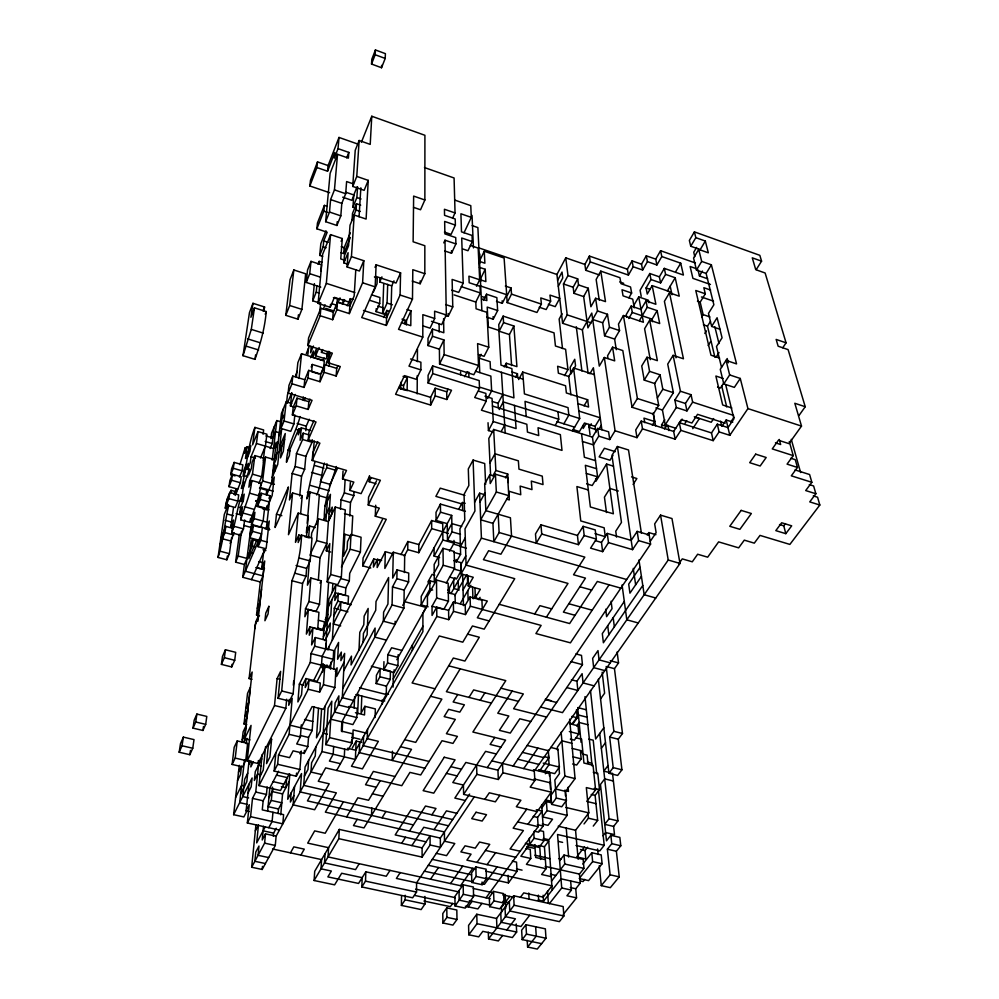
<?xml version="1.0" encoding="UTF-8"?>
<svg xmlns="http://www.w3.org/2000/svg" width="999" height="999" viewBox="0 0 999 999"><rect width="100%" height="100%" fill="white"/><g stroke="black" fill="none" stroke-linecap="round" stroke-linejoin="round"><path stroke-width="1.5" d="M412.212 281.106L420.192 283.741L424.825 273.689L424.837 245.729L413.124 241.77L413.636 196.091L424.862 199.987L420.529 209.753L413.549 207.342M424.862 199.987L424.912 135.29L371.778 116.246L361.388 142.233M401.523 896.278L401.398 905.419L421.141 909.577L424.962 904.033L424.962 896.428M428.109 606.793L421.166 604.932L421.203 596.391L429.832 580.769L435.389 582.292M435.214 395.904L446.84 399.513L446.715 391.808L435.152 388.224L435.214 395.904L430.656 405.07L395.604 394.293L404.483 375.636L416.321 379.32L420.879 369.88L408.991 366.146L422.802 337.1L422.852 314.66L434.677 318.494L430.057 328.172L422.702 325.811M422.09 857.092L422.102 847.864L430.07 835.763L430.094 845.004L422.09 857.092L338.836 838.673L314.111 880.506L334.615 884.852L341.67 873.263L362.175 877.659L361.838 886.962L412.662 897.789L416.533 892.07L416.583 882.791L474.263 796.852M420.192 283.741L420.204 280.881M420.879 369.88L420.904 362.237L410.564 358.978M418.818 544.567L407.854 541.495L407.754 549.637L418.781 552.709L418.818 544.567L431.655 520.516L442.694 523.663L442.894 540.009L434.115 556.081L439.635 557.617M417.157 393.868L417.282 375.624M417.382 361.638L417.457 349.213M412.362 650.424L412.412 644.967M422.802 337.1L398.539 329.333L412.475 299.063L412.812 269.693L424.825 273.689M407.005 309.528L410.976 310.814L410.789 325.662L401.398 322.64M325.824 744.642L329.633 737.624L331.83 701.173L328.084 708.216L325.824 744.642L348.164 749.962L352.073 742.994L352.497 733.728L341.371 731.043L341.845 721.89L403.921 608.116L404.183 590.109L408.616 581.905L408.728 573.076L397.053 569.867L392.694 578.109L393.294 552.235L404.695 555.407L404.445 572.552M401.398 905.419L405.144 899.837L405.194 895.254M407.13 390.771L407.317 377.684L403.047 376.361M406.393 325.012L406.468 320.579L410.976 310.814M403.484 389.473L403.559 385.552L407.317 377.684M383.953 661.65L383.728 669.929L394.093 672.564L397.964 665.684L398.164 654.682M393.057 687.137L393.369 672.227M392.47 751.223L392.282 760.464L453.334 658.041L464.91 661.051L479.308 637.237L467.582 634.128M394.093 672.564L394.143 669.805M395.154 621.278L395.092 624.3L383.354 621.203L383.616 612.137L387.937 604.058L388.611 577.534L376.011 601.51L375.724 610.252L363.424 633.516L363.062 642.382M469.642 794.08L440.322 838.074L325.349 812.137L336.338 792.856L303.708 785.364L305.07 767.007L392.083 604.944L392.495 586.95L396.878 578.696L397.053 569.867M400.661 388.973L400.786 382.317M382.367 704.02L382.455 701.198L386.238 694.505L386.451 686.151L390.247 679.382L390.434 671.116L371.341 666.246M376.123 264.797L375.149 286.888L361.725 317.557L386.326 325.424L400.087 295.03L400.587 272.877L376.123 264.797L375.012 267.357M383.728 669.929L387.562 663.011L387.762 654.745L391.608 647.777L401.998 650.461M376.161 683.553L379.932 676.773L380.169 668.506L376.423 675.287L376.161 683.553L386.451 686.151M393.981 280.844L391.733 285.864L391.084 307.879L386.576 317.882L363.499 310.464M393.718 554.008L385.339 551.685L384.865 568.443L393.294 552.235M371.528 815.421L371.778 807.766M375.075 717.544L375.349 708.903L364.86 706.318L361.114 713.061L361.813 696.066M361.838 886.962L365.509 881.143L365.834 871.827L386.251 876.235L390.01 870.391M381.581 560.439L377.447 559.29L377.16 567.544L385.339 551.685M386.326 325.424L386.825 310.427L389.51 311.288M386.638 314.185L382.654 312.912L387.063 303.059L387.687 284.353M382.654 312.912L383.703 284.265M367.545 729.395L367.207 738.661L378.346 741.345L362.437 768.855L351.473 766.283L436.813 616.458L436.738 607.18L448.588 610.377L448.738 619.655L436.813 616.458M380.557 560.826L373.738 558.953L373.439 567.107L377.447 559.29M370.729 568.044L362.724 565.846L386.263 519.318L375.287 516.208L375.686 505.232M385.951 314.797L376.111 311.626L379.707 303.521L379.945 297.527L371.491 294.78M363.574 736.413L363.211 745.666L429.12 761.463M364.86 706.318L364.523 714.959L355.444 712.724M359.64 743.343L359.265 752.609L424.9 768.231M391.733 285.864L379.72 281.93L379.895 277.635M376.111 311.626L376.236 308.629M375.287 516.208L379.308 508.154L368.244 504.994L368.569 497.152L376.573 480.769M376.011 483.691L369.218 481.718L369.48 475.649M359.016 649.987L359.79 632.367L363.786 624.775L364.148 616.121L368.156 608.441L367.132 634.702L351.061 664.972L351.486 656.106L343.731 670.804M362.724 565.846L363.074 557.954L382.492 519.38M385.202 58.441L385.402 53.659L375.424 49.95L371.815 59.241L371.528 64.048L381.531 67.732L385.202 58.441L375.162 54.733L375.424 49.95M330.744 719.193L352.909 724.575L356.818 717.532L357.205 708.478L348.926 706.443M361.588 742.394L356.144 741.083L355.344 759.477L322.053 751.598L276.111 836.188L275.287 845.466L262.175 869.467L251.661 867.244L255.919 824.962M357.642 714.048L358.491 694.392M328.371 606.643L335.264 592.782L345.379 595.479L345.804 587.887L349.313 580.881L349.712 573.364L360.389 552.01L361.064 537.25L351.011 534.44L347.502 541.645L347.09 548.988L343.581 556.131L344.855 534.29L350.487 535.864M354.121 708.029L354.645 696.59M381.531 67.732L381.643 65.322M338.836 838.673L339.31 829.407L422.102 847.864M344.68 749.15L344.293 756.855L336.663 770.454M351.71 535.526L352.747 515.959L344.493 513.623M349.762 516.046L350.499 502.534L353.833 495.591L354.046 491.608M342.133 731.792L342.682 721.428M341.408 567.107L350.224 549.213L351.011 534.44M368.244 504.994L380.369 480.269L369.131 477.01L361.101 493.643L349.9 490.422L350.337 482.592M355.794 269.718L354.17 295.929L349.837 306.069L337.475 302.098L336.9 309.615L349.338 313.599L362.6 282.779L363.811 260.714L351.436 256.631L354.208 215.022L366.109 219.056L368.244 180.382L356.768 176.411L359.153 140.484L370.217 144.393L371.778 116.246M340.709 625.911L333.329 623.988L340.472 609.852L340.934 601.922L351.298 604.682M333.641 746.515L333.191 754.233L329.408 761.088L340.459 763.686M325.062 853.67L324.513 862.899L355.557 869.605L359.215 863.698M301.061 727.859L312.113 706.605L323.351 709.352L334.877 687.549L335.926 669.517L324.675 666.67L317.133 681.343L305.919 678.546L302.247 685.801L301.536 694.767L297.889 701.947L299.338 684.128L310.302 662.362L310.964 653.596L314.673 646.191L315.309 637.537L326.411 640.396L325.836 649.05L322.09 656.43L321.491 665.184L314.061 679.707M326.311 550.836L329.795 543.568L327.173 581.893L337.699 584.727L341.333 577.397L345.279 509.902L335.227 507.055L328.371 521.59L326.311 550.836L330.681 552.035M321.129 664.422L329.408 666.508L333.167 659.24L333.691 650.586L325.437 648.476M333.741 669.205L334.927 649.525L338.586 642.419L337.612 659.253L341.346 652.072L340.871 660.639L344.655 653.396L342.282 697.689L353.534 700.474M337.824 601.186L338.299 593.431L348.501 596.153L348.089 603.908L337.824 601.186L334.303 608.216L332.33 640.097M340.459 509.278L341.046 499.837L344.33 492.882L345.13 479.645M330.519 669.168L330.956 662.15M345.804 587.887L335.739 585.177L334.79 600.461L338.299 593.431M349.9 490.422L353.846 482.117L342.557 478.858L343.044 471.041M359.066 216.783L360.851 187.824M322.053 751.598L324.962 706.33M328.584 649.8L328.758 647.077M331.805 599.737L330.806 615.184L323.913 628.945M332.292 592.145L332.779 584.615M314.111 880.506L314.71 871.303L339.31 829.407M321.603 708.865L320.13 731.031L316.483 737.861L318.494 708.453M324.325 667.694L324.513 664.934M325.599 648.588L325.949 643.219M326.124 640.546L328.883 599.038L335.739 585.177M289.36 773.688L280.469 790.521L259.016 785.626L308.266 689.26L319.655 692.082L323.476 684.715L324.675 666.67M327.173 581.893L330.769 574.55L335.227 507.055M349.338 313.599L350.312 298.639L353.034 299.513M356.481 203.734L352.522 213.386L352.098 219.668L356.069 209.99L356.481 203.734L360.689 205.17M355.719 208.117L352.947 207.168L356.88 197.54L357.58 186.9M352.947 207.168L353.783 194.955L357.118 186.751M322.565 672.19L323.139 663.636M317.907 628.121L322.39 629.295L325.924 622.227L328.559 583.016M324.425 520.392C323.326 501.123 331.031 484.115 336.401 466.521M363.811 260.714L359.428 271.016L347.115 266.97L348.102 252.697L343.868 262.887L347.902 264.211M368.244 180.382L364.148 190.347L352.722 186.426L355.232 150.312L359.153 140.484M315.859 746.902L315.234 756.043L311.588 762.799L310.939 772.052L321.953 774.612M319.655 692.082L320.267 683.016L308.953 680.182L305.232 687.512L305.919 678.546M323.201 639.435L324.338 622.727M299.887 753.783L301.298 751.086L299.887 769.48L296.303 776.198L274.151 771.078L277.635 764.31L278.484 755.057L289.56 757.654L293.119 750.836L304.208 753.446L307.842 746.59L308.516 737.437L312.175 730.519L313.873 706.618M340.097 303.072L342.769 303.933L343.169 299.538M343.868 262.887L344.38 255.856L348.589 245.692L350.025 225.2L354.208 215.022M317.757 628.608L318.943 612.325L308.341 609.54L304.857 616.733L305.507 608.716L308.978 601.535L310.851 578.021L321.216 580.806L319.518 604.32L316.009 611.475L305.507 608.716M336.7 368.356L324.725 364.647L324.088 372.315L336.151 376.011L336.7 368.356L337.874 365.646M308.629 760.364L307.979 769.505L304.395 776.136M325.949 520.491L327.822 494.617M318.331 580.269L320.017 557.729L326.835 543.406L316.658 540.596L318.356 518.781L328.371 521.59M329.732 484.265L320.379 481.58L326.723 467.669L327.01 463.798M340.796 252.622L343.731 253.584L344.168 247.702L350.274 232.879M316.72 494.992C321.378 484.902 321.241 473.551 324.425 463.074M335.701 308.192L336.9 305.332L337.387 298.951L333.429 297.677M349.225 302.148L334.39 297.365L330.244 307.28L318.094 303.396L322.64 254.295L330.569 234.628L342.295 238.536L340.746 258.941L344.705 260.24M357.642 144.006L338.998 137.437L338.024 148.639L348.826 152.41L348.389 158.117L337.537 154.321L330.12 173.314L325.649 221.691L336.925 225.474L340.821 215.859L341.808 203.384L345.691 193.719L346.616 181.568L353.521 183.953M308.266 689.26L308.953 680.182M323.838 630.744L312.912 627.909L311.626 644.929L315.309 637.537M304.208 753.446L304.433 750.399M320.766 629.67L309.94 626.86L309.29 635.227L312.912 627.909M308.341 609.54L306.381 634.115L309.94 626.86M336.151 376.011L340.297 366.533L328.184 362.787L328.796 355.144L329.97 352.397M294.568 786.55L293.119 804.869L314.648 809.727L329.195 783.79L318.269 781.268L325.662 767.881L401.785 785.676L409.94 772.389L420.716 774.949L442.02 740.734L452.972 743.406L457.405 736.388L446.403 733.691L455.307 719.392L444.168 716.62L448.638 709.327L459.815 712.137L464.385 704.807L453.146 701.972L457.717 694.542M296.303 776.198L296.541 773.114M333.229 312.163L320.866 308.216L320.192 315.759L332.63 319.705L333.229 312.163L337.475 302.098M329.158 366.283L329.495 362.1M307.842 746.59L296.715 743.955L300.349 737.012L301.298 724.837M317.008 524.537L319.343 494.717L309.865 492.02L306.743 498.926C309.166 486.413 311.938 473.988 314.985 461.638M291.134 792.944L290.397 802.047L293.843 795.654M286.663 699.2L285.851 708.279L258.092 763.511L247.128 760.976L274.513 705.519L277.11 678.608L280.632 671.365L278.084 698.276L289.473 701.061L293.132 693.781L302.535 583.541L306.006 576.211L306.656 568.381L310.152 560.976L312.013 538.011L301.561 535.127L298.152 542.532L298.838 535.039L301.798 535.851M326.223 365.184L326.448 362.412L330.145 353.796M329.695 356.406L326.998 355.569L327.335 351.511M289.835 774.05L287.737 799.275L301.536 773.576L300.15 791.932L448.501 825.786M321.516 373.064L323.701 367.969L324.3 360.776L301.561 353.733L297.852 362.699L296.341 377.185M309.54 559.428L307.43 585.189L310.851 578.021M311.338 537.45L311.688 533.116L318.356 518.781M330.244 307.28L330.482 304.37M336.925 225.474L337.237 221.703M286.626 778.883L285.876 787.674L281.393 786.65M308.641 537.337L309.59 525.986L315.197 527.547M280.756 814.809L282.567 793.918L289.223 781.38M342.557 478.858L346.503 470.429L312.188 460.464L312.862 452.672L317.769 441.583M326.735 354.008L321.466 352.372L321.703 349.737M278.484 755.057L289.123 734.34L292.207 698.301L288.699 705.282L289.211 699.45M293.331 685.214L293.706 680.881M306.843 527.397L306.356 532.991L309.59 525.986M307.192 523.226L309.865 492.02M312.637 459.677L313.174 453.384M313.286 452.147L314.235 440.996M306.556 536.313L308.291 515.971L298.189 513.136L288.474 534.702L292.582 492.957L302.26 495.691L300.637 513.486M320.691 374.063L308.716 370.379L307.979 378.059L320.042 381.73L320.691 374.063L324.725 364.647M278.109 813.461L278.509 808.978L281.805 802.796L271.316 800.436L268.069 806.63L278.509 808.978M299.737 495.966L301.573 476.186L304.67 469.218L305.831 456.356L312.038 442.27L312.262 439.735M318.094 303.396L326.336 283.366L330.569 234.628M325.649 221.691L329.495 212.038L330.607 199.575L334.453 189.872L337.537 154.321M273.339 836.175L273.614 833.129L276.248 828.246M278.084 698.276L281.693 690.971L291.92 580.719C297.777 566.221 300.949 551.011 301.561 535.127M272.952 812.274L272.115 821.465L268.781 827.696M327.722 354.907L325.961 359.003L315.634 355.794L316.221 349.325L312.799 357.455L323.039 360.627L324.188 357.929M312.188 460.464L319.892 443.156L308.254 439.735L308.966 431.955L313.911 420.604M319.73 312.712L320.642 302.622M271.316 800.436L272.552 787.15M274.151 771.078L275.849 752.684M298.189 513.136L295.479 542.37L298.838 535.039M305.794 430.694L306.218 426.148L309.215 419.243M312.799 357.455L313.399 351.036L310.589 357.742M308.841 401.71L297.015 398.151L296.228 405.869L308.129 409.44L308.841 401.71L309.952 399.101M323.701 367.969L312.287 364.448L311.613 371.728L318.793 373.926M320.941 270.941L321.516 264.797L311.001 261.363L307.53 270.067L306.243 282.43L320.779 287.125M322.652 256.368L319.717 255.407L323.177 246.79L323.726 240.909L327.197 232.243L316.883 228.796L317.457 223.002L324.388 205.394L327.347 206.406M319.305 302.909L312.699 300.799L316.233 292.145L316.833 285.851M318.868 264.373L319.156 261.363L322.103 262.325M319.717 255.407L320.829 243.681L325.986 230.769M316.883 228.796L323.838 211.151L324.388 205.394M311.226 346.428L310.627 352.722L313.424 346.029M292.582 492.957L289.473 499.975L292.12 473.476L295.18 466.483L296.441 453.621L302.585 439.485L303.184 433.166L308.554 434.752M262.175 869.467L262.462 866.395M251.661 867.244L264.61 843.144L265.484 833.865L276.111 836.188M267.645 811.126L269.73 788.96M310.602 430.544L301.311 427.797L300.112 440.259L303.184 433.166M279.445 830.044L247.34 822.976L250.587 816.695L282.817 823.838L283.591 814.647L262.275 809.889L263.162 800.786L266.446 794.467L267.17 786.962M263.536 826.285L262.225 839.984L265.484 833.865M328.097 165.572L317.507 161.9L316.908 167.532L327.56 171.216L328.097 165.572L338.998 137.437M301.536 429.433L298.901 428.658L298.289 434.815L301.311 427.797M328.184 362.787L332.33 353.159L307.842 345.529L308.579 337.924L320.866 308.216M304.77 379.732L292.794 376.086L291.97 383.766L304.021 387.425L304.77 379.732L308.716 370.379M303.059 399.95L303.346 396.965M312.699 300.799L314.373 283.616M307.904 354.37L308.516 348.127M265.572 746.565L263.224 770.142L259.927 776.61M259.016 785.626L262.163 754.507M298.901 428.658L290.01 449.338L289.373 455.519L286.451 462.312C286.888 445.979 296.154 431.943 300.087 416.521M258.092 763.511L258.404 760.501M250.587 816.695L252.497 798.388L255.744 792.045L258.941 760.938M283.104 409.228L280.944 428.434L290.759 431.331L293.918 423.913L294.842 414.885M299.026 378.521L301.561 353.733M306.243 282.43L309.74 273.689L311.001 261.363M308.254 439.735L316.021 421.99L292.395 414.96L293.207 407.217L297.015 398.151M247.34 822.976L249.275 804.682L246.091 810.913L249.113 811.588M301.898 309.378L305.669 273.813L293.843 269.967L290.047 279.683L285.801 315.334L297.952 319.18L301.898 309.378L289.698 305.507L293.843 269.967M297.952 319.18L298.426 314.785M246.091 810.913L248.963 784.227M251.436 761.226L250.824 766.907L253.321 761.9M294.643 407.192L290.397 405.919L291.758 393.107M247.128 760.976L251.049 725.399L244.63 738.648L249.937 739.909M281.818 445.991L280.507 457.892L283.316 451.286L285.239 433.529L279.695 446.653M249.113 760.389L246.79 781.73L240.659 793.968M276.486 514.185L275.05 527.497C281.318 514.473 286.214 501.061 288.424 486.95L276.486 514.185L281.83 515.671M244.443 760.114L239.685 802.659L247.028 804.307M246.278 743.693L246.878 738.311M282.892 418.019L283.204 415.222M245.729 760.526L247.627 743.356L237.238 740.921L234.178 747.289L232.13 764.447L242.595 766.857L245.729 760.526L235.215 758.091L232.13 764.447M329.62 192.72L309.852 185.976L310.477 180.295L317.507 161.9M280.944 428.434L284.066 420.991L286.189 401.81L291.733 403.471M257.879 621.253L258.491 615.771L255.744 621.815L254.957 628.671M261.526 588.973L259.265 608.978L256.531 615.009L259.515 615.784M256.531 615.009L260.314 581.955L263.012 575.923L263.736 569.492L256.431 567.544M244.63 738.648L252.173 672.027L249.101 678.583L251.998 679.295M274.937 470.966L275.612 464.972L272.864 471.428M249.101 678.583L255.282 624.675L258.266 618.119L264.735 560.988L261.838 567.519L264.523 568.244M261.838 567.519L263.399 553.908L266.283 547.39L269.268 520.954L266.446 527.46L269.043 528.184M266.446 527.46L270.08 495.754L261.151 493.244L258.416 499.687L257.642 505.919L266.596 508.416L272.153 495.504L274.25 477.01L266.571 494.992M271.491 483.479L276.224 442.207L273.551 448.576L256.456 443.481L257.992 431.605L266.895 434.203L265.434 446.091L260.489 458.029M246.89 810.976L243.843 816.932L233.629 814.684L239.298 765.321M241.92 742.382L243.132 731.805L246.041 725.774L244.231 741.695L245.417 739.26M244.031 723.963L247.54 693.368L250.387 687.324L246.928 717.931L244.031 723.963L246.79 724.625M266.596 508.416L266.883 505.931M272.203 460.127L276.798 420.579L280.969 421.803M235.215 758.091L237.238 740.921M265.597 548.713L258.067 546.678L260.839 540.322L262.35 527.447M264.573 508.566L263.099 521.091L260.364 527.435M266.209 494.755L266.733 490.197L259.44 488.136M270.13 448.551L272.228 443.544L274.188 426.86M258.067 546.678L258.841 540.197L249.825 537.737L250.637 531.331L253.359 524.962L269.83 529.507M270.941 438.623L271.603 433.116L276.798 420.579M257.642 505.919L260.389 499.463L261.151 493.244M260.464 486.113L262.637 480.969L265.547 457.067L274.226 459.577L276.948 453.134M260.314 581.955L242.732 577.297L244.368 564.485L252.272 546.166L253.047 539.86L257.43 541.058M263.224 460.564L265.01 446.091M242.395 514.148L239.772 513.424L242.507 506.855L240.771 519.817L250.062 522.377C253.783 509.315 260.227 496.978 260.901 483.104L251.648 480.482L248.863 487.2L249.7 480.881L252.472 474.175L254.882 455.581L263.948 458.204L261.676 476.785L258.866 483.479M251.186 539.747L248.826 558.691L256.88 540.084M252.722 527.397L253.097 524.35M249.825 537.737L252.56 531.368L253.359 524.962M251.436 524.975L254.146 518.618L254.932 512.325L252.223 518.681L251.436 524.975L258.878 527.022M231.693 666.945L234.715 660.277L235.702 652.335L225.424 649.762L222.465 656.443L221.403 664.385L231.693 666.945L232.03 664.298M250.062 522.377L250.549 518.469M252.447 523.738L250.886 527.385L245.367 571.228L263.012 575.923M263.099 434.278L263.636 429.957L254.92 427.397C247.153 446.903 246.89 468.406 241.358 488.511L244.031 482.03L241.496 500.686L244.206 494.13L243.356 500.462L240.647 507.017L239.772 513.424M240.771 519.817C244.493 506.73 250.836 494.343 251.648 480.482M233.853 527.21L230.869 526.386L233.491 520.042L231.718 532.804L240.784 535.277L243.481 528.883L244.655 519.942M244.368 564.485L235.614 562.137L239.348 534.14M221.403 664.385L224.375 657.704L225.424 649.762M256.456 443.481L251.024 456.78L250.225 462.812L247.527 469.393L250.499 470.242M254.92 427.397L252.597 444.867L257.992 431.605M235.614 562.137L238.199 556.056L241.496 531.131M247.527 469.393L248.339 463.349L243.032 476.336L243.843 470.329L246.478 463.873M231.718 532.804C236.676 520.392 236.863 506.68 242.345 494.405M249.937 447.677L247.053 446.853L245.467 458.491L250.724 445.542L249.937 451.423L247.29 457.929M252.959 303.309L249.463 312.612L242.994 355.694L254.982 359.353C260.414 343.868 264.822 328.109 266.246 311.576L254.458 307.854L250.886 317.282L252.959 303.309L264.56 306.98L263.986 311.151M205.694 724.362L206.793 716.42L196.903 714.073L194.181 720.204L193.019 728.134L202.934 730.469L205.694 724.362L195.742 722.002L193.019 728.134M228.309 504.582L224.338 514.348L218.019 557.43L226.835 559.79L229.395 553.696L231.656 537.387M232.854 528.758L233.279 525.711M237.874 501.111L238.724 494.942L229.807 492.445L227.21 498.851L226.311 505.032L235.24 507.504L237.874 501.111L228.908 498.613L229.807 492.445M235.215 495.454L240.397 482.754L241.234 476.748L232.442 474.25L229.87 480.644L228.996 486.65L237.799 489.135M239.46 477.147L242.058 470.791L242.869 464.885L234.153 462.4L231.606 468.768L230.744 474.675L235.102 475.911M230.12 543.556L234.041 532.504M230.869 526.386L233.491 507.667M202.934 730.469L203.484 726.498M226.835 559.79L227.36 555.993M254.982 359.353L255.594 354.907M195.742 722.002L196.903 714.073M218.019 557.43C223.863 540.609 224.325 522.302 228.871 505.119M192.757 748.251L194.006 739.61L183.354 737.112L180.494 743.606L179.171 752.247L189.847 754.707L192.757 748.251L182.043 745.766L179.171 752.247M228.996 486.65L231.568 480.257L232.442 474.25M230.744 474.675L233.304 468.294L234.153 462.4M219.867 544.842L224.912 532.592L225.811 526.386L233.092 528.384M230.582 493.256L231.006 490.322L236.676 491.908M242.994 355.694L251.298 329.395L254.458 307.854M189.847 754.707L190.472 750.386M182.043 745.766L183.354 737.112M309.852 185.976L316.908 167.532M263.037 310.939L264.56 306.98M265.21 314.26L266.246 311.576M327.56 171.216L334.827 152.497L334.328 158.154L338.024 148.639M371.528 64.048L375.162 54.733M346.678 157.83L348.826 152.41M285.801 315.334L289.698 305.507M318.007 264.223L319.156 261.363M239.872 464.622L245.267 447.49L244.48 453.234L247.053 446.853M352.722 186.426L356.768 176.411M228.034 497.652L226.074 502.509L225.2 508.404L227.185 503.546M228.534 496.441L231.006 490.322M226.311 505.032L228.908 498.613M353.958 195.142L351.86 200.312L342.719 197.203M234.016 494.455L236.064 489.435M341.134 241.346L342.295 238.536M220.779 538.636L225.811 526.386M254.882 455.581L252.135 462.275L251.336 468.419L248.601 475.062L249.413 468.906L243.194 488.186M292.794 376.086L288.961 385.377L288.112 393.082L312.05 400.299L308.129 409.44M343.731 253.584L350.387 237.5M291.97 383.766L287.437 394.955L286.825 400.424L281.456 413.349L276.286 459.028L273.551 465.472M295.617 375.249L297.277 371.241M307.842 345.529L320.192 315.759M323.301 309.116L325.087 304.807M306.268 353.683L309.615 345.492M287.312 403.334L291.696 392.819M263.399 462.2L265.547 457.067M347.115 266.97L351.436 256.631M290.397 405.919L295.204 394.43M278.921 435.789L281.631 429.32L277.71 464.46L272.178 477.422M275.562 447.939L278.271 441.521M315.634 355.794L319.093 347.577M337.949 302.847L340.047 297.889M311.213 367.008L312.287 364.448M292.395 414.96L296.228 405.869M304.021 387.425L307.979 378.059M332.63 319.705L336.9 309.615M279.033 452.535L284.603 439.398M321.466 352.372L322.665 349.563M342.857 303.858L344.655 299.638M304.245 400.624L305.332 398.077M347.265 305.781L350.312 298.639M326.998 355.569L328.846 351.261M268.968 498.326L270.08 495.754M320.042 381.73L324.088 372.315M250.399 546.003L253.047 539.86M242.732 577.297L261.601 533.853L252.56 531.368M373.389 292.095L377.023 283.816L377.272 277.872L374.425 276.935M379.72 281.93L381.93 276.885M251.536 579.632L265.06 548.938M261.788 569.143L262.849 566.733M400.587 272.877L396.029 283.054L375.749 276.386M300.999 498.501L302.26 495.691M383.653 317.47L386.825 310.427M257.292 608.279L260.027 602.247M452.609 218.194L455.044 212.937L454.083 177.984L424.488 167.557M329.495 485.639L337.55 468.219M404.308 323.751L405.532 321.104L402.734 320.204M443.756 242.882L444.992 240.21L455.894 243.906L451.511 253.247L444.73 250.949M455.044 212.937L444.443 209.266L444.555 215.322L455.207 218.993L455.382 225.112L451.073 234.378L444.405 232.093M324.9 506.268L330.444 494.33L328.621 520.429L331.793 513.698L332.242 507.092L329.083 513.811M323.951 519.218L329.545 507.255M310.464 553.771L316.658 540.596M464.023 232.767L471.278 217.37L470.779 205.644L454.645 200.037M245.804 708.516L248.676 702.472M244.93 716.196L247.802 710.164M471.278 217.37L460.914 213.786L461.501 231.855L472.04 235.452L472.302 241.621L467.957 250.724L462.674 248.938M443.593 318.606L443.806 332.742L432.455 329.083L428.009 338.374L428.022 345.579L439.398 349.213L439.572 363.911L473.826 374.725L478.546 365.534L477.597 343.619L488.761 347.215L484.078 356.318L478.521 354.533M428.022 345.579L432.492 336.276L432.455 329.083M444.992 240.21L446.316 314.997L441.67 324.625L431.481 321.328M242.233 739.722L245.142 733.691M472.302 241.621L461.713 238.012L463.199 283.117L458.703 292.407L451.81 290.135M445.379 315.384L448.214 316.308L452.772 306.893L452.122 279.433L463.199 283.117M320.067 583.179L321.216 580.806M369.218 481.718L371.191 477.647M343.706 536.65L344.855 534.29M478.921 262.262L484.253 251.273L504.108 258.029L506.68 294.705L502.297 303.309L496.478 301.386M439.398 349.213L443.918 339.947L432.492 336.276M490.609 475.349L488.811 438.461L493.681 429.458L562 450.399L560.364 434.64L538.049 427.734L538.736 435.564L527.447 432.08L526.823 424.263L481.431 410.214L486.238 401.099L474.712 397.515L479.52 388.274L479.195 380.607L432.667 365.946L428.084 375.324L428.096 382.992L451.511 390.284L446.84 399.513M428.096 382.992L432.717 373.589L432.667 365.946M476.498 286.251L479.67 279.77L478.171 248.102L470.329 245.429M479.42 267.332L485.214 269.28L480.981 277.897L481.131 280.969M238.511 772.19L241.458 766.171L240.522 774.5L237.55 780.519M439.572 363.911L444.143 354.608L443.918 339.947M488.761 347.215L486.925 312.35L476.086 308.791L475.799 302.06L480.307 292.957L479.982 286.326L469.18 282.717L468.931 276.174L479.67 279.77M430.656 405.07L430.619 397.365L435.152 388.224M248.651 764.597L250.499 760.876M235.614 797.414L241.621 785.376L244.53 786.038M247.727 773.114L244.655 779.27L242.745 796.578L248.651 797.901M483.441 300.424L486.525 294.218L496.853 297.64L497.639 310.539L493.219 319.23L486.725 317.095M325.137 619.805L327.859 614.335M233.629 814.684L252.11 777.971L251.174 786.787L248.014 793.031M261.726 758.878L255.282 771.665L254.358 780.481L257.58 774.113L260.602 774.812M323.376 636.788L330.307 623.026L329.795 630.956L324.925 640.609M333.816 616.058L340.934 601.922M446.715 391.808L448.039 389.185M464.71 376.748L467.32 371.616M505.344 286.051L511.051 287.962L506.755 296.416L507.18 302.597L536.962 312.475L541.396 304.108L540.784 297.927L550.624 301.223L546.166 309.54L539.173 307.205M327.347 649.837L373.738 558.953M507.18 302.597L511.513 294.131L511.051 287.962M479.77 372.577L479.133 358.154L481.106 354.295M321.878 667.657L323.289 664.922M564.56 375.636L567.956 369.593L565.609 349.313L555.444 345.991L554.033 332.854L503.146 316.121L498.751 324.675L499.15 331.206L509.428 334.553L511.613 365.547M325.574 667.694L326.998 664.922M499.15 331.206L503.571 322.627L503.146 316.121M269.767 788.074L278.534 771.191M509.428 334.553L513.886 325.999L503.571 322.627M268.906 797.751L273.451 789.035M335.264 671.365L337.113 667.807L336.613 676.46L344.193 662.05M255.332 830.868L258.466 824.887L256.681 842.894L265.06 827.135M400.974 554.595L407.854 541.495M404.283 556.218L407.754 549.637M487.599 398.539L491.645 390.884L490.859 376.099L475.586 371.253M504.295 366.958L506.256 363.236L516.92 366.645L513.886 325.999M588.136 373.489L582.38 329.845L562.599 323.289L556.93 274.475L565.759 257.842L584.877 264.423L585.714 270.292L599.35 274.962M557.617 280.357L562.037 272.053L562.749 277.984L558.304 286.288M465.409 511.313L440.422 504.083L436.014 512.337L436.076 520.454L447.227 523.638L447.49 540.159L461.526 544.13M342.769 688.623L375.112 628.059L374.812 637.125L386.438 640.159M498.314 407.817L498.051 403.284L502.809 394.393M418.781 552.709L431.68 528.633L431.655 520.516M436.076 520.454L440.509 512.187L440.422 504.083M562.599 323.289L567.195 314.872L563.473 283.966L567.981 275.562L565.759 257.842M515.447 377.41L517.445 373.701L512.087 371.99M499.175 409.565L503.284 401.923L558.753 419.255L555.169 425.487M492.694 431.855L488.424 430.544L493.269 421.553L492.045 398.414L484.99 396.203M485.639 484.315L484.702 463.536L473.101 460.064L468.306 468.943L468.843 485.526L464.048 494.343L464.772 520.042L459.927 528.796L460.377 546.49L466.358 548.176M518.656 379.57L522.702 372.065L565.559 385.751L566.371 392.969L587.649 399.737L588.586 407.043L577.909 403.658M584.877 264.423L589.41 256.069L627.372 269.206L628.421 275.075L590.272 261.9L589.41 256.069M628.908 297.789L631.63 293.044L630.556 286.988L620.978 283.704L619.954 277.722L600.774 271.129L605.506 301.623L595.616 298.276L597.477 310.926L587.936 327.897L583.653 296.591L573.938 293.319L573.164 287.25L577.709 278.883L567.981 275.562M402.772 605.382L451.71 515.409L440.509 512.187M562.05 313.773L559.153 319.068L562.499 348.526M585.714 270.292L590.272 261.9M573.938 293.319L578.508 284.927L577.709 278.883M458.703 509.315L462.425 502.497L465.172 503.296M501.211 431.468L504.707 425.075M447.365 531.843L451.86 523.613L461.688 526.423M443.007 548.326L434.165 564.41L434.265 581.368L443.219 565.247L443.007 548.326L454.195 551.46L454.545 568.394L446.253 583.116M447.49 540.159L452.023 531.905L451.71 515.409M489.997 462.812L494.967 453.771L518.369 460.826L518.956 469.143L542.282 476.148L543.019 484.577L531.306 481.081L531.98 489.61L520.142 486.088L520.754 494.73L508.778 491.196L509.328 499.937L506.63 499.15M583.653 296.591L588.261 288.236L578.508 284.927M311.014 794.405L307.442 800.886L413.411 824.924M600.774 271.129L596.153 279.495L599.25 300.125M434.215 572.839L438.636 564.822L438.561 556.406M474.625 502.247L479.62 493.206L484.965 494.78M495.179 476.436L489.785 474.837L484.677 484.065L485.851 510.639L510.427 517.782L511.55 536.088L500.911 554.208L488.611 550.724L483.429 559.665L567.994 583.428L546.378 617.195M449.562 551.198L454.033 543.156L453.971 540.409M421.166 604.932L429.857 589.298L429.832 580.769M492.969 475.674L495.854 470.492L493.681 429.458M443.756 609.415L448.451 601.211L448.164 583.229L436.526 580.032L427.422 596.403L427.435 605.357L422.914 613.411L422.889 631.643L355.744 750.224L347.502 748.263M479.97 501.96L485.064 492.807M498.164 514.21L499.125 532.529L493.843 541.67L492.944 523.351L508.778 495.654L507.679 477.872L495.417 474.213L490.209 483.566L489.785 474.837M595.616 298.276L590.884 306.755L588.261 288.236M396.828 659.702L426.086 607.404L404.782 601.685M351.211 741.558L352.722 738.86L353.122 729.932L366.508 733.166M460.377 546.49L465.284 537.712M582.38 329.845L591.783 313.074L599.3 366.109L604.32 357.48L614.697 360.876L612.574 347.19L622.802 350.562L632.042 407.267L653.284 414.048L654.62 421.516L652.297 425.199M290.459 852.859L293.818 846.865L304.27 849.138L300.874 855.119M453.546 544.13L460.402 546.066L460.601 554.295L456.143 562.225L456.081 559.49M352.31 747.901L356.144 741.083M436.738 607.18L432.067 615.421L432.03 606.256L436.663 598.014L436.526 580.032M495.417 474.213L496.341 491.995L480.681 519.805L492.944 523.351M505.544 477.909L507.729 474.038L495.854 470.492M393.231 678.97L423.002 626.198M627.372 269.206L632.08 260.889L641.508 264.186L642.632 270.03L633.154 266.745L632.08 260.889M465.796 555.856L460.826 564.635L461.051 573.888L473.251 577.272L468.244 585.926L480.332 589.26L475.324 597.789L487.3 601.061L477.335 617.769L489.16 620.953M570.891 394.867L568.768 376.511L573.601 367.969L594.33 374.675M447.939 590.397L455.119 577.734M571.565 372.864L575.549 365.859L574.737 359.278L570.129 367.445L570.904 374.038M628.421 275.075L633.154 266.745M453.871 560.676L460.814 562.612L461.026 571.041L456.506 578.983L449.55 577.06M616.283 349.687L614.61 339.073L604.582 335.751L602.647 322.777L607.467 314.285L597.477 310.926M461.051 573.888L481.418 538.136L479.62 493.206M450.936 593.606L461.888 574.4M641.508 264.186L646.291 255.819L655.719 259.128L656.917 264.96L647.439 261.651L646.291 255.819M454.732 595.591L466.583 574.912M604.582 335.751L609.477 327.222L607.467 314.285M642.632 270.03L647.439 261.651M448.588 610.377L453.359 602.085L465.209 605.294L465.459 614.572L453.534 611.351L453.359 602.085M463.061 589.872L467.582 582.042L467.37 575.012M655.719 259.128L660.576 250.724L695.404 262.987M648.925 302.734L648.438 300.237L638.723 296.915L643.393 322.252L623.413 315.522L618.481 324.076L619.542 330.582L614.61 339.073M589.897 373.801L593.394 367.757L601.885 429.832M343.381 801.797L325.199 833.228L314.673 830.893L307.704 843.119L328.571 847.689L328.047 856.93L463.349 886.325M448.738 619.655L453.534 611.351M649.787 273.514L650.986 279.533L660.601 282.867L659.365 276.835L649.787 273.514L640.097 290.259L641.221 296.316M671.49 292.27L652.185 285.627L655.881 304.283L646.028 300.911L641.033 309.44L631.168 306.094L626.248 314.585L626.685 317.133M563.836 423.801L568.856 415.122L568.019 407.642L524.425 393.906L522.702 372.065M460.289 603.583L470.891 585.289M656.917 264.96L661.8 256.543L660.576 250.724M633.841 305.332L638.723 296.915M652.185 285.627L647.252 294.068L646.078 287.962L650.986 279.533M628.758 318.531L632.292 312.462L631.168 306.094M612.574 347.19L607.579 355.756L607.991 358.491M465.209 605.294L470.079 596.952L481.93 600.187L482.292 609.452M659.365 276.835L664.31 268.381L683.416 275.05L680.719 263.187L661.8 256.543M584.065 405.856L587.649 399.737M473.763 598.663L476.111 594.655M572.477 430.831L579.707 418.519L573.601 367.969M346.628 816.945L357.867 797.801L368.569 800.261L380.257 780.644M465.459 614.572L470.367 606.218L470.079 596.952M660.601 282.867L665.584 274.388L664.31 268.381M639.36 320.654L647.227 307.267L646.028 300.911M694.405 231.88L689.36 240.447L690.746 246.241L700.212 249.613L705.331 241.059L695.828 237.662L694.405 231.88L759.827 255.332L761.575 261.164L756.268 269.53M478.683 599.662L480.044 597.352M675.774 271.541L680.719 263.187M690.746 246.241L695.828 237.662M586.038 423.663L583.204 428.446L582.854 425.549M647.227 307.267L657.142 310.627L659.702 323.551L649.687 320.167L644.592 328.758L650.287 359.64M667.357 290.959L675.199 277.734L665.584 274.388M652.572 321.728L652.085 319.156L657.142 310.627M591.258 423.788L589.098 427.422L595.666 429.47M675.199 277.734L679.258 296.179L669.48 292.807L664.41 301.336L676.023 357.779M696.615 247.427L693.743 252.26L694.792 256.631M357.205 819.33L353.484 825.561L363.973 827.921L411.501 749.337L400.499 746.69M705.331 241.059L708.316 252.809L698.726 249.4L693.568 258.029L696.465 270.067L706.118 273.451L713.873 304.745L708.491 313.386L711.638 326.423L720.154 329.32M595.904 432.367L595.117 426.361L600.237 417.807L578.808 411.051M586.613 483.841L592.207 485.526L597.577 476.835L592.469 437.137L597.702 428.421L608.616 431.83L609.715 439.572L598.738 436.151L597.702 428.421M540.958 524.825L535.489 533.941L536.213 543.169L541.733 534.04L540.958 524.825L577.447 535.439L578.446 544.655L541.733 534.04M599.05 428.958L601.261 425.287M696.465 270.067L701.673 261.401L698.726 249.4M598.738 436.151L593.468 444.892L582.479 441.483M649.687 320.167L657.379 360.664L647.002 357.242L641.733 365.959L644.23 380.107L654.682 383.516L658.716 405.369L653.284 414.048M460.202 668.818L446.391 691.67L491.396 703.096M707.629 278.796L699.45 275.924L702.409 271.054M706.118 273.451L711.375 264.822L701.673 261.401M644.23 380.107L649.562 371.353L647.002 357.242M609.715 439.572L615.084 430.781L604.32 357.48M632.042 407.267L637.399 398.514L623.413 315.522M382.055 817.819L385.926 811.513M701.635 316.97L703.109 314.598L700.174 302.16L705.319 293.793L703.833 287.7L710.601 290.047M654.682 383.516L660.064 374.8L649.562 371.353M669.48 292.807L683.453 358.791L673.114 355.357L667.719 364.086L673.388 392.682L662.449 410.027L665.222 424.887L675.786 428.246M613.448 466.171L606.568 464.06L595.941 481.243L595.604 478.596M641.433 533.316L628.508 449.975L617.407 446.516L611.95 455.332L621.465 522.402L615.746 531.218L616.558 537.137M613.024 455.319L609.989 460.227L599.138 456.88L604.407 448.276L615.297 451.648M468.993 697.402L473.638 689.922L518.456 701.373M641.208 421.128L642.507 428.858L675.149 439.16L673.663 431.431L641.208 421.128L635.739 429.92L637 437.662L615.084 430.781M657.354 398.002L662.812 389.248L660.064 374.8M637 437.662L642.507 428.858M714.884 357.217L707.492 326.173L710.464 321.428M365.834 871.827L358.554 883.441L327.859 876.885L331.368 871.041L321.016 868.818L321.578 859.602L272.515 848.975M577.447 535.439L583.141 526.348L595.242 529.895L596.366 539.098L590.571 548.151L602.634 551.648L608.491 542.619L607.292 533.416L631.193 540.422L637.175 531.393L649.1 534.915M704.832 333.466L706.455 330.869M711.638 326.423L717.095 317.744L722.065 337.812L716.495 346.541L721.515 367.345M480.219 700.249L484.915 692.806M534.677 613.998L539.935 605.656L551.698 608.891M578.446 544.655L584.19 535.551L583.141 526.348M708.129 345.517L710.564 341.683M665.222 424.887L676.323 407.492L674.849 400.05L680.431 391.233L673.114 355.357M662.05 427.522L661.563 424.85L664.797 419.755M664.422 428.971L666.857 425.149M401.648 843.306L405.532 837.237M409.453 831.106L425.499 806.043L435.989 808.466L431.88 814.797M633.079 484.465L636.875 478.533L631.543 476.91M676.323 407.492L686.962 410.926L685.426 403.471L691.058 394.692L680.431 391.233M715.971 357.342L719.043 352.56M602.634 551.648L601.473 542.432L607.292 533.416M673.663 431.431L681.355 419.63L691.907 423.014L697.564 414.335L725.174 423.226M686.962 410.926L692.632 402.135L691.058 394.692M679.707 422.902L682.155 419.118M685.114 423.189L686.763 420.641M675.149 439.16L680.843 430.369L679.32 422.652L711.488 432.929L713.199 440.659L680.843 430.369M411.9 845.591L423.776 827.284L444.393 831.955L444.493 841.208L454.795 843.518L446.565 855.631L436.338 853.358M512.162 691.071L497.789 713.224L508.828 716.008L499.388 730.356L510.289 733.079L519.817 718.781L530.769 721.54M400.199 872.602L396.391 878.433L459.315 892.02M692.757 428.671L699.4 418.544L695.404 417.257M723.688 383.104L720.479 387.999L717.569 387.05M729.657 374.925L740.271 378.459L734.34 387.387L723.776 383.903L729.657 374.925L726.073 360.389L736.563 363.911L711.375 264.822M434.103 829.62L446.428 810.876L456.843 813.273M494.742 737.437L490.134 744.43L500.949 747.09M499.875 795.291L495.379 801.822L463.636 794.367L476.873 774.362L476.585 765.034M713.673 418.569L711.238 422.252L694.28 416.795M487.275 767.607L505.594 740.122L472.877 732.03L505.781 680.619L448.688 665.846M609.103 584.815L570.429 642.844L535.914 633.553L541.121 625.411L470.367 606.218M608.491 542.619L632.554 549.637L638.573 540.596L637.175 531.393M711.488 432.929L717.319 424.175L727.996 427.609L733.928 418.806L725.661 384.528M647.202 535.039L648.851 532.579L655.931 534.677M533.478 769.705L549.812 773.663L551.223 792.157L530.194 787.125L534.902 780.456L534.278 771.153L680.007 563.448L671.977 518.543L660.551 515.122L654.67 523.901L656.118 532.654L650.262 541.358M722.027 426.186L726.198 419.98L732.804 422.102M713.199 440.659L719.08 431.893L717.319 424.175M730.769 422.028L734.103 417.082M782.754 347.739L786.076 342.832L765.122 272.989L755.744 269.668L752.284 257.842L761.575 261.164M476.873 774.362L498.339 779.495L497.927 770.179L650.574 544.118L648.851 532.579M640.059 567.37L628.683 584.14L629.944 593.156L641.408 576.373M719.08 431.893L729.807 435.327L747.939 408.603L740.271 378.459M430.532 879.195L438.474 867.519M484.84 799.35L489.298 792.794L520.904 800.261L516.333 806.742L537.112 811.625M498.339 779.495L502.922 772.764L502.472 763.436M624.3 601.423L602.31 633.628L603.384 642.769L642.782 585.489M513.124 766.008L582.454 664.66L581.505 655.406L575.911 653.908M566.77 687.587L577.847 690.471L576.935 681.218L582.117 673.676L583.066 682.941L594.13 685.838M523.726 768.581L537.912 748.114M660.551 515.122L668.231 560.014L562.499 712.624L540.571 707.017M450.561 883.553L462.749 866.083M678.746 563.898L682.267 558.878L692.282 561.813L697.652 554.233L707.667 557.18L718.618 541.883L738.661 547.852L744.292 540.147L754.295 543.144L760.014 535.402L789.872 544.418L819.829 505.032L817.582 497.24L813.273 495.891M571.903 724.225L574.338 720.779M575.149 719.617L578.409 714.997L587.1 717.22M539.435 771.153L548.863 757.779L548.289 750.199M576.46 709.814L577.235 717.781L572.864 723.963L570.204 723.288M460.527 885.713L472.827 868.306M476.998 862.399L489.747 844.355L479.532 842.045L475.274 848.139L465.059 845.828L460.876 851.897L471.066 854.17L466.895 860.151L517.032 871.303L516.545 862.125L512.3 861.175M598.364 679.258L608.928 773.288L617.644 775.424L621.94 769.792L618.256 739.198L622.489 733.503L614.472 668.668L618.531 662.924L617.145 651.96M446.79 907.891L442.794 913.536L442.894 922.989L452.934 925.086L456.993 919.467L456.818 910.014L446.79 907.891L446.915 917.344L442.894 922.989M463.161 884.789L454.907 896.44L455.057 905.931L465.222 908.091L473.588 896.503L473.339 887L463.161 884.789L463.361 894.292L455.057 905.931M475.824 866.907L471.565 872.926L471.815 882.454L482.13 884.702L486.451 878.72L486.113 869.18L475.824 866.907L476.098 876.448L471.815 882.454M544.467 771.141L549.113 764.572L548.439 755.581M576.673 725.948L579.133 722.477L587.862 724.7M799.038 415.459L805.231 406.718L788.099 349.613L778.134 346.203L776.161 339.435L786.076 342.832M452.684 903.371L450.349 906.667L423.951 901.048M545.354 773.775L547.152 771.253M600.574 698.888L604.607 693.206L602.185 672.19M569.942 723.776L578.009 725.823L578.783 733.953L574.363 740.134L570.329 739.123M487.062 864.647L495.604 852.709M526.748 809.19L513.149 828.183L523.401 830.556L510.064 848.963L520.167 851.248M805.231 406.718L794.829 403.284L801.51 426.098L788.96 443.631L778.408 440.247L772.264 448.913L793.231 455.619L787.075 464.135L797.439 467.432L791.308 475.824L811.85 482.317L805.694 490.559L815.871 493.756L809.739 501.885L819.829 505.032M550.661 747.414L557.929 749.213L559.403 767.095L554.707 773.638L538.586 769.717M468.131 906.842L472.165 901.285M497.09 866.87L484.453 884.302L481.63 883.69M527.934 824.3L551.223 792.157M541.883 807.829L546.403 801.598L552.122 802.959M550.961 795.316L564.897 776.111L561.151 732.192M486.026 897.789L538.186 826.685L537.562 817.419L542.145 811.126L536.301 809.752M572.19 748.426L580.369 750.461L581.181 758.853L576.685 765.022L572.589 764.01M603.821 727.809L595.654 739.023L590.484 690.484M546.403 801.598L547.052 810.651L542.507 816.87L552.534 819.217L547.989 825.361L542.282 824.038M569.63 719.18L575.062 778.583L565.646 791.395L566.421 800.461L561.75 806.767L551.648 804.37L556.281 798.039L554.857 780.007L559.477 773.601L558.866 766.208M481.93 903.383L477.872 908.928L465.334 906.255M509.315 901.523L509.765 910.988L559.365 921.627L563.898 915.983L563.161 906.555L513.648 895.778L496.54 918.456L476.76 914.26L468.581 925.386L468.806 934.789L478.696 936.85L482.829 931.343L512.387 937.537L516.658 932.042L516.246 923.975M493.568 891.408L489.31 897.189L489.647 906.667L499.725 908.828L504.045 903.071L503.621 893.593L493.568 891.408L493.931 900.898L489.647 906.667M533.728 832.179L534.115 838.273L520.879 856.243L530.781 858.466L530.219 849.375L525.998 848.426M541.67 804.844L543.144 826.011L538.611 832.167L534.29 831.168M601.348 748.301L605.494 742.682M608.928 773.288L613.199 767.632L609.665 737.025L613.873 731.318L606.193 666.47M468.806 934.789L477.035 923.7L476.76 914.26M485.789 877.921L508.429 882.904L517.032 871.303M530.781 858.466L526.411 864.335L546.016 868.73L545.379 859.664L535.651 857.454L535.064 848.476L526.735 846.578M539.223 830.456L543.481 831.443L544.118 840.559L539.635 846.59L525.374 843.331M565.871 800.386L567.145 815.384L548.901 839.747L543.256 838.448M785.801 533.666L791.695 525.836L781.68 522.777L775.811 530.631L785.801 533.666L783.778 525.836L785.451 523.601M545.267 858.466L544.443 846.74L548.738 841.008L543.306 839.747M509.74 896.415L501.373 907.554L501.573 912.162M608.054 765.521L603.846 771.128L611.051 772.901M575.611 737.699L581.618 739.21L583.94 763.036L593.056 765.284L595.591 789.822L586.8 801.448L595.953 803.633M593.256 826.086L597.677 820.379L595.117 795.391L599.487 789.622L597.777 773.351L593.244 772.252M502.572 935.489L498.364 940.946L488.548 938.91L514.123 905.244L513.648 895.778M520.329 897.402L523.751 892.894L543.181 897.139L551.985 885.813L485.701 871.153M546.016 868.73L541.608 874.5L551.323 876.66M578.134 859.227L575.561 830.256L588.811 812.886L586.338 787.587L595.591 789.822M584.04 823.925L588.436 818.193L587.887 812.587M559.602 860.813L564.023 855.069L583.141 859.427L583.965 868.381L579.445 874.075L580.257 883.116L575.749 888.748L576.535 897.876L563.199 914.46M506.805 929.969L515.409 918.793L505.444 916.67L505.019 907.217M551.523 881.106L564.747 864.035L564.023 855.069M529.72 915.259L520.979 926.498L501.161 922.302L500.761 912.861M584.465 846.94L576.698 856.905L585.801 858.978L585.014 850.524L587.587 847.227M538.061 900.049L543.506 901.248L561.001 878.82L580.257 883.116M527.222 940.346L527.597 947.04L537.262 949.05L545.991 938.223L545.354 928.833L525.949 924.712L521.653 930.194L522.165 939.584L541.608 943.655M599.725 733.441L609.053 818.793L604.732 824.325L613.598 826.41L617.944 820.903L612.499 773.263M549.338 903.708L561.713 887.974L557.554 834.502L604.22 845.291L598.401 789.747M603.021 835.826L605.606 832.529L614.51 834.615L613.598 826.41M522.165 939.584L526.473 934.115L525.949 924.712M582.842 864.073L591.783 852.734L601.211 854.894L602.122 863.748L588.586 880.606L579.208 878.508L592.644 861.588L591.783 852.734M599.263 865.708L601.273 885.638L610.327 887.661L619.23 876.86L616.371 851.26L620.804 845.778L619.842 837.399L610.864 835.301L606.493 840.821L600.486 784.452L604.695 778.883L613.386 781.018M604.22 845.291L599.762 850.923L575.936 845.441M570.641 880.968L571.403 890.109L566.92 895.753L576.535 897.876M527.597 947.04L536.251 936.175L535.664 926.772M601.273 885.638L610.114 874.812L607.38 849.187L611.775 843.68L610.864 835.301M584.79 879.395L583.054 881.568L580.444 880.993M446.915 917.344L456.993 919.467M477.035 923.7L516.658 932.042M526.473 934.115L545.991 938.223M265.409 863.548L254.857 861.3L255.769 852.047L258.978 846.041L258.079 855.306L268.669 857.579M414.61 895.416L455.556 904.157M405.144 899.837L424.962 904.033M415.596 889.135L455.319 897.664M469.355 900.686L490.284 905.181M469.38 902.322L459.19 900.136L459.016 890.646M365.509 881.143L416.533 892.07M473.414 895.067L490.222 898.7M502.759 901.41L508.316 902.609M463.361 894.292L473.588 896.503M493.931 900.898L504.045 903.071M514.123 905.244L563.898 915.983M424.375 871.178L473.114 881.83M264.61 843.144L275.287 845.466M473.264 888.486L492.969 892.769M502.772 894.892L513.911 897.314M428.334 865.284L471.54 874.787M476.098 876.448L486.451 878.72M263.099 830.818L273.614 833.129M570.279 887.537L575.749 888.748M432.317 859.352L475.686 868.943M561.713 887.974L571.403 890.109M426.073 841.832L395.204 834.914L410.939 809.989L452.647 819.567M430.094 845.004L440.397 847.314L440.322 838.074M550.412 874.237L555.894 875.461M516.458 868.893L522.077 870.141M564.747 864.035L583.965 868.381M610.114 874.812L619.23 876.86M485.464 850.424L515.759 857.254M252.497 798.388L263.162 800.786M545.154 866.37L579.445 874.075M592.644 861.588L602.122 863.748M272.14 791.545L282.567 793.918M558.616 858.578L561.313 859.19M255.744 792.045L266.446 794.467M534.89 855.219L550.024 858.653M580.481 849.487L585.014 850.524M273.114 781.63L283.866 784.103M539.023 845.504L544.443 846.74M527.46 844.779L539.81 847.602L540.609 859.465M372.427 793.78L383.129 796.253M607.38 849.187L616.371 851.26M276.498 775.137L287.287 777.622M558.603 841.458L562.612 842.382M534.115 838.273L544.118 840.559M277.635 764.31L299.887 769.48M376.323 787.249L365.534 784.739L373.351 771.428L395.055 776.535M537.362 824.662L543.144 826.011M517.644 821.915L538.186 826.685M611.775 843.68L620.804 845.778M258.491 765.296L261.501 765.996M465.334 800.536L454.845 798.089L485.576 751.36L496.353 753.995M533.191 816.408L537.562 817.419M558.216 826.21L575.561 830.256M588.436 818.193L597.677 820.379M547.052 810.651L567.145 815.384M446.416 773.363L457.117 775.911M545.504 799.899L551.173 801.248L550.611 793.868M565.871 807.454L588.811 812.886M609.053 818.793L617.944 820.903M329.633 737.624L352.073 742.994M450.724 766.633L461.463 769.205M300.212 735.464L308.516 737.437M289.123 734.34L300.349 737.012M556.281 798.039L566.421 800.461M497.927 770.179L465.846 762.449L452.809 782.542L463.411 785.052L463.636 794.367M534.09 778.908L550.511 782.866M502.922 772.764L534.902 780.456M591.208 794.455L595.117 795.391M352.035 737.324L360.04 739.26M565.784 790.796L568.468 791.445L568.106 787.262M289.91 725.174L312.175 730.519M323.226 733.179L327.36 734.165M555.569 788.973L565.646 791.395M274.513 705.519L285.851 708.279M564.897 776.111L575.062 778.583M404.657 739.697L415.709 742.382L441.87 699.138L430.544 696.278M491.783 760.838L534.278 771.153M594.268 788.348L599.487 789.622M304.533 719.467L312.812 721.465M356.818 717.532L334.553 712.087L335.077 703.034L338.911 695.866L338.399 704.919L349.6 707.679M543.219 763.136L559.403 767.095M517.769 759.228L539.01 764.41M613.199 767.632L621.94 769.792M587.35 762.1L591.808 763.211M281.693 690.971L293.132 693.781M544.368 756.68L548.863 757.779M522.452 752.372L543.781 757.617M355.881 694.592L382.455 701.198M582.629 754.07L587.125 755.194L587.924 763.124M277.11 678.608L279.895 679.295M299.338 684.128L303.484 685.152M527.185 745.454L548.601 750.749M572.964 756.817L581.181 758.853M385.589 693.581L388.511 694.305M359.565 687.824L386.238 694.505M571.84 743.281L561.888 740.796L557.317 747.277L557.554 750.162M224.375 657.704L234.715 660.277M323.476 684.715L334.877 687.549M381.855 700.212L384.752 700.936M569.343 731.568L578.783 733.953M588.848 739.11L593.206 740.209L596.728 773.775M435.015 688.786L412.112 682.966L439.298 635.976L462.787 642.182L472.44 625.986L484.203 629.145L514.735 578.671L466.058 565.097L465.022 528.821L474.937 511.013L473.101 460.064M546.59 717.095L513.611 708.728L523.339 693.943L500.936 688.186M379.932 676.773L390.247 679.382M609.665 737.025L618.256 739.198M310.302 662.362L321.491 665.184M314.673 646.191L325.836 649.05M571.89 716.408L577.235 717.781M310.964 653.596L333.167 659.24M613.873 731.318L622.489 733.503M545.354 699.175L550.811 700.574M577.684 707.579L586.338 709.802M545.541 699.65L556.58 702.484M387.562 663.011L397.964 665.684M387.762 654.745L398.114 657.417M318.419 620.267L325.924 622.227M571.428 679.77L576.935 681.218M308.978 601.535L319.518 604.32M334.303 608.216L338.686 609.378M340.472 609.852L347.914 611.813M571.191 661.663L582.454 664.66M604.82 670.604L593.668 667.644L592.644 658.378L597.989 650.611L599.05 659.877L610.252 662.874M610.239 660.701L618.531 662.924M255.981 567.594L260.339 568.756M392.083 604.944L403.921 608.116M291.92 580.719L302.535 583.541M607.579 666.832L614.472 668.668M249.613 552.322L252.547 553.109M330.769 574.55L341.333 577.397M296.066 565.521L306.656 568.381M340.659 578.546L349.313 580.881M432.03 606.256L442.295 609.015M220.554 551.311L229.395 553.696M238.199 556.056L246.978 558.429M258.641 561.563L262.999 562.737M295.354 573.351L306.006 576.211M299.513 558.091L310.152 560.976M252.272 546.166L255.207 546.965M222.377 538.736L231.131 541.121M262.999 549.762L265.884 550.549M436.663 598.014L448.451 601.211M392.495 586.95L404.183 590.109M459.215 590.009L453.833 588.536L453.671 580.282M430.581 582.742L427.897 582.005L432.117 574.35L434.815 575.099M499.225 604.308L569.642 623.551L597.315 581.468L620.854 588.136M260.839 540.322L267.307 542.082M309.902 554.969L320.017 557.729M396.878 578.696L408.616 581.905M447.864 592.607L455.069 594.567L455.257 603.508M224.912 532.592L233.704 534.977M429.857 589.298L432.654 590.059M264.81 528.658L269.268 529.882M575.049 615.309L563.399 612.1L585.451 578.121L573.551 574.75L584.827 557.117L499.125 532.529M225.062 520.292L232.255 522.265M243.744 525.424L250.886 527.385M234.378 526.386L243.481 528.883M243.544 513.186L252.859 515.771M568.831 603.746L592.182 610.214M638.249 622.976L626.81 619.805L622.065 584.977M236.139 513.636L242.158 515.297M254.146 518.618L267.57 522.327M227.572 514.148L233.341 515.746M304.757 536.663L309.19 537.887M350.224 549.213L360.389 552.01M239.673 500.899L242.67 501.735M255.707 506.093L268.993 509.802M262.6 508.716L266.983 509.94M244.405 506.68L253.671 509.265M238.811 507.192L241.396 507.904M443.219 565.247L454.545 568.394M454.046 569.105L461.026 571.041M579.857 586.75L591.658 590.072M453.708 552.36L460.601 554.295M260.389 499.463L269.368 501.985M256.019 500.536L258.941 501.361M255.582 501.161L258.479 501.973M259.927 487.4L273.139 491.146M231.568 480.257L240.397 482.754M442.894 540.009L454.033 543.156M258.704 494.205L261.626 495.029M249.987 493.281L259.328 495.904M452.023 531.905L460.489 534.315M307.317 492.32L310.002 493.094M319.393 495.754L326.086 497.664M431.68 528.633L448.326 533.366M244.855 475.911L247.827 476.76M262.637 480.969L274.425 484.315M249.7 480.881L252.31 481.618M655.756 598.014L644.18 594.73L638.948 559.952M344.33 492.882L353.833 495.591M310.439 485.427L329.27 490.809M481.418 538.136L626.66 579.52M233.304 468.294L242.058 470.791M252.472 474.175L261.676 476.785M341.046 499.837L350.499 502.534M311.551 472.427L320.891 475.112M251.024 456.78L255.482 458.054M292.12 473.476L301.573 476.186M326.723 467.669L336.139 470.404M314.66 465.484L324.026 468.194M295.18 466.483L304.67 469.218M265.197 441.496L272.228 443.544M584.19 535.551L596.366 539.098M668.231 560.014L680.007 563.448M287.749 450L290.322 450.749M296.441 453.621L305.831 456.356M595.479 540.684L601.473 542.432M461.85 503.933L435.889 496.391L440.247 488.161L464.947 495.379M638.573 540.596L650.574 544.118M265.884 435.889L272.889 437.937L275.512 431.63L279.72 432.867M595.017 533.678L605.282 536.675L604.145 527.797L580.769 520.929L576.898 486.55L588.324 489.985M296.528 429.508L299.138 430.269M496.341 491.995L508.778 495.654M302.585 439.485L312.038 442.27M297.128 423.451L306.218 426.148M284.066 420.991L293.918 423.913M618.306 491.008L609.902 488.474L604.445 497.14L606.48 512.524M586.326 473.426L597.577 476.835M596.528 468.706L585.352 465.297L590.372 506.968L613.361 513.798L606.568 464.06M779.52 524.537L783.778 525.836M493.269 421.553L516.096 428.583L514.473 405.419M246.591 346.278L258.629 349.975M595.491 460.664L584.378 457.255L581.543 433.741M400.724 384.677L403.559 385.552M247.677 338.898L259.64 342.595M398.701 387.512L430.619 397.365M399.925 388.549L405.681 390.322M251.298 329.395L263.311 333.142M572.777 429.47L579.432 431.543L584.465 423.027L595.117 426.361M492.445 406.031L592.469 437.137M432.717 373.589L479.52 388.274M478.708 391.171L485.864 393.406L486.238 401.099M492.482 401.548L498.051 403.284M557.055 421.678L574.637 427.16M809.29 484.602L813.623 485.964L815.871 493.756M480.419 387.362L513.936 397.877L511.888 368.606L501.011 365.135L498.876 330.432L488.261 326.973L487.212 307.093L497.639 310.539M579.707 418.519L525.024 401.361L526.211 416.533M795.029 469.917L809.615 474.537L811.85 482.317M523.276 379.258L490.472 368.831L490.097 361.65L479.133 358.154M444.143 354.608L478.546 365.534M654.62 421.516L643.955 418.131L644.742 422.664M661.563 424.85L666.895 426.548M331.593 303.621L336.9 305.332M655.893 407.917L662.449 410.027M325.736 308.354L333.741 310.914M790.846 458.266L795.266 459.677L797.439 467.432M567.956 369.593L557.629 366.258L558.379 373.176L568.768 376.511M402.01 319.143L406.468 320.579M316.233 292.145L318.881 292.994M637.399 398.514L658.716 405.369M775.436 442.857L780.669 444.53L779.27 439.435M326.336 283.366L354.845 292.607M387.063 303.059L392.395 304.782M692.632 402.135L733.616 415.422M369.792 300.312L379.707 303.521M674.849 400.05L685.426 403.471M377.759 306.069L383.354 307.879M446.316 314.997L434.615 311.201L434.677 318.494M731.817 407.967L722.677 404.982L715.871 376.036L723.176 378.459M309.74 273.689L320.367 277.135M662.812 389.248L673.388 392.682M445.654 304.558L452.772 306.893M362.6 282.779L375.149 286.888M400.087 295.03L412.475 299.063M747.939 408.603L801.51 426.098M454.095 294.905L475.799 302.06M323.726 240.909L328.109 242.37M341.246 246.728L344.168 247.702M461.238 286.626L480.307 292.957M481.893 296.553L486.276 298.002M481.655 298.901L486.863 300.624L486.525 294.218M323.177 246.79L326.124 247.764M511.513 294.131L541.396 304.108M609.477 327.222L619.542 330.582M480.307 285.914L506.68 294.705M567.195 314.872L591.283 322.902M719.592 358.067L710.976 355.182L695.766 290.484L705.319 293.793M480.007 279.658L485.864 281.606L485.214 269.28M548.314 304.32L555.244 306.643L559.702 298.364L549.962 295.092L550.624 301.223M592.682 319.443L602.647 322.777M323.838 211.151L327.747 212.462M563.473 283.966L573.164 287.25M632.292 312.462L652.085 319.156M479.12 261.263L484.89 263.212L484.253 251.273M329.495 212.038L340.821 215.859M479.52 248.114L556.93 274.475M703.408 324.775L707.492 326.173M330.607 199.575L341.808 203.384M356.069 209.99L360.302 211.426M345.517 192.133L353.783 194.955M703.109 314.598L709.964 316.933M334.453 189.872L345.691 193.719M356.88 197.54L361.064 198.976M631.63 293.044L622.002 289.747L623.051 295.854L632.729 299.163L634.278 307.842M697.452 301.223L700.174 302.16M472.19 225.624L477.884 227.585L481.88 310.602M646.078 287.962L650.187 289.373M455.382 225.112L444.655 221.428L444.88 233.878L455.719 237.575L455.894 243.906M619.68 281.943L623.726 283.341M701.423 296.978L713.536 301.174M710.451 284.478L692.906 278.359L690.122 266.483L696.815 268.843M791.27 439.36L800.624 472.552M789.285 441.496L793.231 455.619M728.259 362.812L727.21 358.566L720.279 369.33L723.776 383.903M714.859 326.748L718.968 343.569M698.001 269.917L699.45 275.924M721.665 385.739L726.71 406.955M726.198 419.98L729.807 435.327M720.579 421.141L721.603 425.586M670.192 286.176L672.015 294.742M667.931 425.224L668.943 430.606M653.234 412.774L655.569 425.799M617.407 446.516L632.554 549.637M633.254 568.381L635.651 584.815M576.298 326.735L581.918 370.966M588.723 424.488L590.047 434.84M611.101 601.236L612.037 608.666L606.605 616.67L605.694 609.228M613.186 617.694L614.348 626.823M607.717 625.699L608.841 634.84M557.966 411.7L558.753 419.255M584.989 696.64L592.082 765.846M597.577 848.963L598.139 854.507M577.834 709.065L581.056 742.294M581.868 750.561L582.117 753.146M564.997 790.034L565.496 795.928M566.233 828.084L568.656 857.067M549.163 771.653L549.5 776.036M549.949 781.93L550.511 789.347M550.736 792.332L551.648 804.37M517.445 373.701L517.769 377.972M548.738 841.008L552.185 890.134M547.514 891.195L548.351 903.308M543.106 895.241L543.506 901.248M502.135 300.799L502.297 303.309M506.256 363.236L506.543 367.457M534.964 844.567L535.152 847.489M538.349 895.129L538.736 901.21M501.461 372.315L505.194 432.992M507.729 474.038L508.254 482.554M529.295 838.236L529.67 844.317M528.733 893.031L529.083 899.112M493.069 316.633L493.219 319.23M479.807 253.946L480.244 262.812M488.036 422.727L488.424 430.544M508.066 875.261L508.429 882.904M505.194 894.405L505.819 908.153M472.04 215.422L473.451 247.877M496.54 918.456L496.928 927.884M468.731 371.99L468.893 376.398M488.311 932.192L488.548 938.91M475 588.523L475.324 597.789M472.564 586.962L472.939 598.538M482.042 881.98L482.13 884.702M467.969 576.673L468.244 585.926M467.832 590.559L468.081 599.188M460.564 372.015L460.639 374.812M462.425 502.497L462.649 510.514M462.662 574.5L463.474 605.594M451.461 250.699L451.511 253.247M458.204 580.856L458.404 589.198M448.164 313.511L448.214 316.308M449.363 587.887L449.45 593.381M439.11 323.626L439.21 332.043M434.066 547.852L434.115 556.081M271.603 739.235L269.892 757.017L266.546 763.611L268.281 745.841L271.603 739.235M268.868 606.343L268.057 613.96L264.922 620.741L265.759 613.124L268.868 606.343M444.243 757.242L423.139 790.671L433.753 793.156L455.069 759.852L444.243 757.242M476.048 812.262L471.728 818.631L482.142 821.041L486.513 814.684L476.048 812.262M755.681 454.158L749.7 462.687L760.164 465.996L766.183 457.492L755.681 454.158M741.158 510.389L729.782 526.286L739.897 529.333L751.348 513.511L741.158 510.389"/></g></svg>
